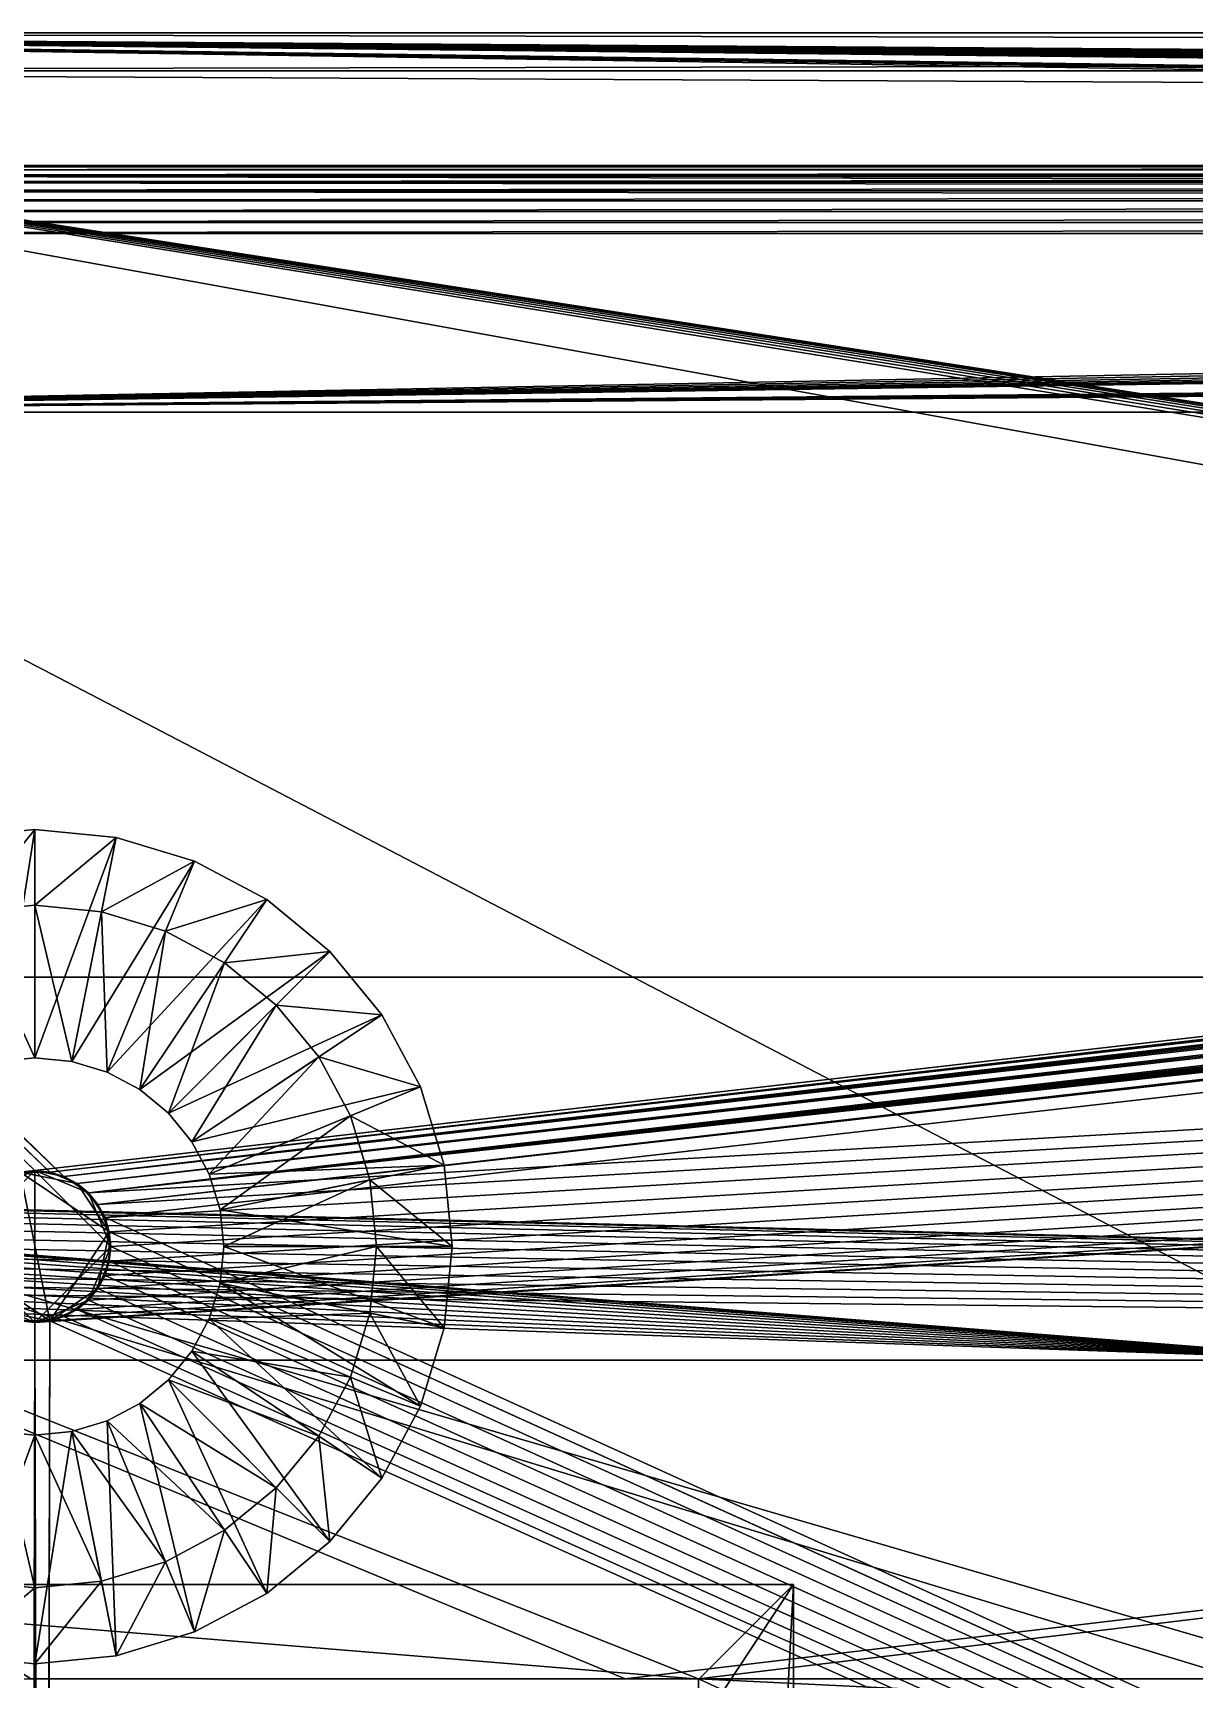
# Model space of a CAD drawing. Extents: x -25.6 to 25.6, y -12.5 to 12.5.
# Drawn here: x -22.405 to -19.345, y 8.159 to 12.5 of the extents above; entities that cross this region are included whole.
import ezdxf

# ---------------------------------------------------------------- set-up
doc = ezdxf.new("R2010")
doc.units = 0

msp = doc.modelspace()

# ---------------------------------------------------------------- linework, layer by layer
for points in [[(-25.6, 12.5, 5), (-25.6, 12.5, 5.1), (25.6, 12.5, 5.1)], [(-25.6, 12.5, 5), (25.6, 12.5, 5.1), (25.6, 12.5, 5)], [(-6.1061, 9.4061, 5), (-6.1247, 9.3833, 5), (-25.6, 12.5, 5)], [(-6.0833, 9.4247, 5), (-6.1061, 9.4061, 5), (-25.6, 12.5, 5)], [(-6.0574, 9.4386, 5), (-6.0833, 9.4247, 5), (-25.6, 12.5, 5)], [(-6.0293, 9.4471, 5), (-6.0574, 9.4386, 5), (-25.6, 12.5, 5)], [(-6, 9.45, 5), (-6.0293, 9.4471, 5), (-25.6, 12.5, 5)], [(-6, 9.45, 5), (-25.6, 12.5, 5), (25.6, 12.5, 5)], [(-25.6, 12.5, 5), (-6.1247, 9.3833, 5), (-6.1386, 9.3574, 5)], [(-25.6, 12.5, 5), (-6.1386, 9.3574, 5), (-6.3, 9, 5)], [(-24.6, 9.45, 5), (-25.6, 12.5, 5), (-6.3, 9, 5)], [(-18.8857, 9, 5.1), (-25.6, 12.5, 5.1), (-24.6, 9.45, 5.1)], [(-25.6, 12.5, 5.1), (-6.1247, 9.3833, 5.1), (-6.1061, 9.4061, 5.1)], [(-25.6, 12.5, 5.1), (-6.1061, 9.4061, 5.1), (-6.0833, 9.4247, 5.1)], [(-25.6, 12.5, 5.1), (-6.0833, 9.4247, 5.1), (-6.0574, 9.4386, 5.1)], [(-25.6, 12.5, 5.1), (-6.0574, 9.4386, 5.1), (-6.0293, 9.4471, 5.1)], [(-25.6, 12.5, 5.1), (-6.0293, 9.4471, 5.1), (-6, 9.45, 5.1)], [(25.6, 12.5, 5.1), (-25.6, 12.5, 5.1), (-6, 9.45, 5.1)], [(-6.1247, 9.3833, 5.1), (-25.6, 12.5, 5.1), (-18.8857, 9, 5.1)], [(-25.6, 12.5, 1.1), (-25.6, 12.5, 1.2), (25.6, 12.5, 1.2)], [(-25.6, 12.5, 1.1), (25.6, 12.5, 1.2), (25.6, 12.5, 1.1)], [(-25.6, 12.5, 1.1), (25.6, 12.5, 1.1), (25.1, 12.15, 1.1)], [(-25.6, 12.5, 1.1), (25.1, 12.15, 1.1), (25.0707, 12.1471, 1.1)], [(-25.6, 12.5, 1.1), (25.0707, 12.1471, 1.1), (25.0426, 12.1386, 1.1)], [(-25.6, 12.5, 1.1), (25.0426, 12.1386, 1.1), (25.0167, 12.1247, 1.1)], [(-25.6, 12.5, 1.1), (25.0167, 12.1247, 1.1), (24.9939, 12.1061, 1.1)], [(-25.6, 12.5, 1.1), (24.9939, 12.1061, 1.1), (24.9753, 12.0833, 1.1)], [(-0.1061, 12.1061, 1.1), (-25.0167, 12.1247, 1.1), (-25.6, 12.5, 1.1)], [(-0.0833, 12.1247, 1.1), (-0.1061, 12.1061, 1.1), (-25.6, 12.5, 1.1)], [(-25.6, 12.5, 1.1), (24.9753, 12.0833, 1.1), (24.9614, 12.0574, 1.1)], [(-25.6, 12.5, 1.1), (24.9614, 12.0574, 1.1), (24.9529, 12.0293, 1.1)], [(-0.0574, 12.1386, 1.1), (-0.0833, 12.1247, 1.1), (-25.6, 12.5, 1.1)], [(-0.0293, 12.1471, 1.1), (-0.0574, 12.1386, 1.1), (-25.6, 12.5, 1.1)], [(-25.6, 12.5, 1.1), (24.9529, 12.0293, 1.1), (24.95, 12, 1.1)], [(-25.6, 12.5, 1.1), (24.95, 12, 1.1), (24.9529, 11.9707, 1.1)], [(0, 12.15, 1.1), (-0.0293, 12.1471, 1.1), (-25.6, 12.5, 1.1)], [(0, 12.15, 1.1), (-25.6, 12.5, 1.1), (24.9529, 11.9707, 1.1)], [(0, 12.15, 1.2), (25.6, 12.5, 1.2), (-25.6, 12.5, 1.2)], [(-0.0293, 12.1471, 1.2), (0, 12.15, 1.2), (-25.6, 12.5, 1.2)], [(-0.0574, 12.1386, 1.2), (-0.0293, 12.1471, 1.2), (-25.6, 12.5, 1.2)], [(-0.0833, 12.1247, 1.2), (-0.0574, 12.1386, 1.2), (-25.6, 12.5, 1.2)], [(-0.0833, 12.1247, 1.2), (-25.6, 12.5, 1.2), (-25.0167, 12.1247, 1.2)], [(25.5, 12.5, 1.2), (25.5, 12.5, 5), (-25.5, 12.5, 5)], [(25.5, 12.5, 1.2), (-25.5, 12.5, 5), (-25.5, 12.5, 1.2)], [(25.5, 12.5, 1.2), (-25.5, 12.5, 1.2), (-25.5, 12.4, 1.2)], [(25.5, 12.5, 1.2), (-25.5, 12.4, 1.2), (25.5, 12.4, 1.2)], [(-25.5, 12.5, 5), (25.5, 12.5, 5), (25.5, 12.4, 5)], [(-25.5, 12.5, 5), (25.5, 12.4, 5), (-25.5, 12.4, 5)], [(-25.5, 12.4, 1.2), (-25.5, 12.4, 5), (25.5, 12.4, 5)], [(-25.5, 12.4, 1.2), (25.5, 12.4, 5), (25.5, 12.4, 1.2)], [(-25.5, 12.4, 1.2), (25.5, 12.4, 1.2), (25.5, 12.4, 1.3)], [(-25.5, 12.4, 1.2), (25.5, 12.4, 1.3), (-25.5, 12.4, 1.3)], [(25.1, 12.15, 1.3), (-25.1, 12.15, 1.3), (-25.5, 12.4, 1.3)], [(-25.5, 12.4, 1.3), (25.5, 12.4, 1.3), (25.1, 12.15, 1.3)], [(0, 12.15, 1.3), (-25.0707, 12.1471, 1.3), (-25.1, 12.15, 1.3)], [(25.1, 12.15, 1.3), (0, 12.15, 1.3), (-25.1, 12.15, 1.3)], [(0, 12.15, 1.3), (-0.0293, 12.1471, 1.3), (-25.0707, 12.1471, 1.3)], [(-0.0293, 12.1471, 1.3), (-25.0426, 12.1386, 1.3), (-25.0707, 12.1471, 1.3)], [(-0.0293, 12.1471, 1.3), (-0.0574, 12.1386, 1.3), (-25.0426, 12.1386, 1.3)], [(-0.0574, 12.1386, 1.3), (-25.0167, 12.1247, 1.3), (-25.0426, 12.1386, 1.3)], [(-0.0574, 12.1386, 1.3), (-0.0833, 12.1247, 1.3), (-25.0167, 12.1247, 1.3)], [(-0.1247, 12.0833, 1.1), (-24.9939, 12.1061, 1.1), (-25.0167, 12.1247, 1.1)], [(-0.1061, 12.1061, 1.1), (-0.1247, 12.0833, 1.1), (-25.0167, 12.1247, 1.1)], [(-0.1061, 12.1061, 1.2), (-0.0833, 12.1247, 1.2), (-25.0167, 12.1247, 1.2)], [(-25.0167, 12.1247, 1.2), (-24.9939, 12.1061, 1.2), (-0.1061, 12.1061, 1.2)], [(-0.0833, 12.1247, 1.3), (-24.9939, 12.1061, 1.3), (-25.0167, 12.1247, 1.3)], [(-0.0833, 12.1247, 1.3), (-0.1061, 12.1061, 1.3), (-24.9939, 12.1061, 1.3)], [(-22.4, 9.1, 1.2), (-22.361, -9.1038, 1.2), (25.0426, 12.1386, 1.2)], [(-22.361, 9.1038, 1.2), (-22.4, 9.1, 1.2), (25.0426, 12.1386, 1.2)], [(-22.361, 9.1038, 1.2), (25.0426, 12.1386, 1.2), (25.0707, 12.1471, 1.2)], [(-22.3235, 9.1152, 1.2), (-22.361, 9.1038, 1.2), (25.0707, 12.1471, 1.2)], [(-22.361, -9.1038, 1.2), (-22.3235, -9.1152, 1.2), (25.0426, 12.1386, 1.2)], [(-22.3235, 9.1152, 1.2), (25.0707, 12.1471, 1.2), (25.1, 12.15, 1.2)], [(-22.2889, 9.1337, 1.2), (-22.3235, 9.1152, 1.2), (25.1, 12.15, 1.2)], [(-22.3235, -9.1152, 1.2), (-22.2889, -9.1337, 1.2), (25.0426, 12.1386, 1.2)], [(-22.2586, 9.1586, 1.2), (-22.2889, 9.1337, 1.2), (25.1, 12.15, 1.2)], [(-22.2889, -9.1337, 1.2), (-22.2586, -9.1586, 1.2), (25.0426, 12.1386, 1.2)], [(-22.2337, 9.1889, 1.2), (-22.2586, 9.1586, 1.2), (25.1, 12.15, 1.2)], [(-22.2586, 9.4414, 1.2), (-22.2337, 9.4111, 1.2), (25.1, 12.15, 1.2)], [(0, 11.85, 1.2), (-22.2586, 9.4414, 1.2), (25.1, 12.15, 1.2)], [(-22.2586, -9.1586, 1.2), (-22.2337, -9.1889, 1.2), (25.0426, 12.1386, 1.2)], [(-22.2152, 9.2235, 1.2), (-22.2337, 9.1889, 1.2), (25.1, 12.15, 1.2)], [(-22.2337, 9.4111, 1.2), (-22.2152, 9.3765, 1.2), (25.1, 12.15, 1.2)], [(-22.2337, -9.1889, 1.2), (-22.2152, -9.2235, 1.2), (25.0426, 12.1386, 1.2)], [(-22.2038, 9.261, 1.2), (-22.2152, 9.2235, 1.2), (25.1, 12.15, 1.2)], [(-22.2152, 9.3765, 1.2), (-22.2038, 9.339, 1.2), (25.1, 12.15, 1.2)], [(-22.2152, -9.2235, 1.2), (-22.2038, -9.261, 1.2), (25.0426, 12.1386, 1.2)], [(-22.2, 9.3, 1.2), (-22.2038, 9.261, 1.2), (25.1, 12.15, 1.2)], [(-22.2038, 9.339, 1.2), (-22.2, 9.3, 1.2), (25.1, 12.15, 1.2)], [(-22.2038, -9.261, 1.2), (-22.2, -9.3, 1.2), (25.0426, 12.1386, 1.2)], [(-22.2038, -9.339, 1.2), (24.9939, 12.1061, 1.2), (25.0167, 12.1247, 1.2)], [(-22.2, -9.3, 1.2), (-22.2038, -9.339, 1.2), (25.0167, 12.1247, 1.2)], [(-22.2, -9.3, 1.2), (25.0167, 12.1247, 1.2), (25.0426, 12.1386, 1.2)], [(-0.1247, 12.0833, 1.1), (-24.9753, 12.0833, 1.1), (-24.9939, 12.1061, 1.1)], [(-24.9939, 12.1061, 1.2), (-24.9753, 12.0833, 1.2), (-0.1061, 12.1061, 1.2)], [(-0.1061, 12.1061, 1.3), (-24.9753, 12.0833, 1.3), (-24.9939, 12.1061, 1.3)], [(-24.9753, 12.0833, 1.2), (-0.1247, 12.0833, 1.2), (-0.1061, 12.1061, 1.2)], [(-0.1061, 12.1061, 1.3), (-0.1247, 12.0833, 1.3), (-24.9753, 12.0833, 1.3)], [(-24.9753, 12.0833, 1.1), (-0.1247, 12.0833, 1.1), (-0.1386, 12.0574, 1.1)], [(-24.9614, 12.0574, 1.1), (-24.9753, 12.0833, 1.1), (-0.1386, 12.0574, 1.1)], [(-0.1247, 12.0833, 1.2), (-24.9753, 12.0833, 1.2), (-24.9614, 12.0574, 1.2)], [(-0.1247, 12.0833, 1.3), (-24.9614, 12.0574, 1.3), (-24.9753, 12.0833, 1.3)], [(-0.1386, 12.0574, 1.2), (-0.1247, 12.0833, 1.2), (-24.9614, 12.0574, 1.2)], [(-0.1247, 12.0833, 1.3), (-0.1386, 12.0574, 1.3), (-24.9614, 12.0574, 1.3)], [(-22.2152, -9.3765, 1.2), (-0.1061, -11.8939, 1.2), (24.9939, 12.1061, 1.2)], [(-22.2038, -9.339, 1.2), (-22.2152, -9.3765, 1.2), (24.9939, 12.1061, 1.2)], [(-24.9529, 12.0293, 1.1), (-24.9614, 12.0574, 1.1), (-0.1386, 12.0574, 1.1)], [(-24.9614, 12.0574, 1.2), (-24.9529, 12.0293, 1.2), (-22.3235, 9.4848, 1.2)], [(-22.3235, 9.4848, 1.2), (-0.1386, 12.0574, 1.2), (-24.9614, 12.0574, 1.2)], [(-0.1386, 12.0574, 1.3), (-24.9529, 12.0293, 1.3), (-24.9614, 12.0574, 1.3)], [(-24.9529, 12.0293, 1.1), (-0.1386, 12.0574, 1.1), (-22.439, 9.4962, 1.1)], [(-0.1386, 12.0574, 1.3), (-0.1471, 12.0293, 1.3), (-24.9529, 12.0293, 1.3)], [(-24.9529, 12.0293, 1.2), (-24.95, 12, 1.2), (-22.3235, 9.4848, 1.2)], [(-0.1471, 12.0293, 1.3), (-24.95, 12, 1.3), (-24.9529, 12.0293, 1.3)], [(-0.1471, 12.0293, 1.3), (-0.15, 12, 1.3), (-24.95, 12, 1.3)], [(-0.1386, 12.0574, 1.1), (-22.4, 9.5, 1.1), (-22.439, 9.4962, 1.1)], [(-0.1386, 12.0574, 1.1), (-22.361, 9.4962, 1.1), (-22.4, 9.5, 1.1)], [(-0.1386, 12.0574, 1.1), (-0.1471, 12.0293, 1.1), (-22.361, 9.4962, 1.1)], [(-0.1471, 12.0293, 1.1), (-22.3235, 9.4848, 1.1), (-22.361, 9.4962, 1.1)], [(-22.3235, 9.4848, 1.2), (-0.1471, 12.0293, 1.2), (-0.1386, 12.0574, 1.2)], [(-0.1471, 12.0293, 1.1), (-0.15, 12, 1.1), (-22.3235, 9.4848, 1.1)], [(-22.3235, 9.4848, 1.2), (-0.15, 12, 1.2), (-0.1471, 12.0293, 1.2)], [(-24.95, 12, 1.2), (-24.9529, 11.9707, 1.2), (-22.361, 9.4962, 1.2)], [(-24.9529, 11.9707, 1.3), (-24.95, 12, 1.3), (-0.15, 12, 1.3)], [(-24.9529, 11.9707, 1.3), (-0.15, 12, 1.3), (-0.1471, 11.9707, 1.3)], [(-24.95, 12, 1.2), (-22.361, 9.4962, 1.2), (-22.3235, 9.4848, 1.2)], [(-0.15, 12, 1.1), (-22.2889, 9.4663, 1.1), (-22.3235, 9.4848, 1.1)], [(-22.3235, 9.4848, 1.2), (-0.1471, 11.9707, 1.2), (-0.15, 12, 1.2)], [(-0.15, 12, 1.1), (-0.1471, 11.9707, 1.1), (-22.2889, 9.4663, 1.1)], [(-24.9529, 11.9707, 1.2), (-24.9614, 11.9426, 1.2), (-22.4, 9.5, 1.2)], [(-24.9614, 11.9426, 1.2), (-22.439, 9.4962, 1.2), (-22.4, 9.5, 1.2)], [(-24.9529, 11.9707, 1.2), (-22.4, 9.5, 1.2), (-22.361, 9.4962, 1.2)], [(-24.6, 11.5, 1.3), (-24.9529, 11.9707, 1.3), (-0.1471, 11.9707, 1.3)], [(24.9529, 11.9707, 1.3), (24.9614, 11.9426, 1.3), (-24.6, 11.5, 1.3)], [(-24.6, 11.5, 1.3), (-0.1471, 11.9707, 1.3), (-0.1386, 11.9426, 1.3)], [(-24.6, 11.5, 1.3), (0, 11.85, 1.3), (24.9529, 11.9707, 1.3)], [(24.9614, 11.9426, 1.3), (24.9753, 11.9167, 1.3), (-24.6, 11.5, 1.3)], [(-24.6, 11.5, 1.3), (-0.1386, 11.9426, 1.3), (-0.1247, 11.9167, 1.3)], [(-22.3235, 9.4848, 1.2), (-22.2889, 9.4663, 1.2), (-0.1471, 11.9707, 1.2)], [(-22.2889, 9.4663, 1.1), (-0.1471, 11.9707, 1.1), (-0.1386, 11.9426, 1.1)], [(-0.1471, 11.9707, 1.2), (-22.2889, 9.4663, 1.2), (-22.2586, 9.4414, 1.2)], [(-22.2586, 9.4414, 1.1), (-22.2889, 9.4663, 1.1), (-0.1386, 11.9426, 1.1)], [(-0.1386, 11.9426, 1.2), (-0.1471, 11.9707, 1.2), (-22.2586, 9.4414, 1.2)], [(-22.2586, 9.4414, 1.1), (-0.1386, 11.9426, 1.1), (-0.1247, 11.9167, 1.1)], [(-0.1247, 11.9167, 1.2), (-0.1386, 11.9426, 1.2), (-22.2586, 9.4414, 1.2)], [(24.9753, 11.9167, 1.3), (24.9939, 11.8939, 1.3), (-24.6, 11.5, 1.3)], [(-24.6, 11.5, 1.3), (-0.1247, 11.9167, 1.3), (-0.1061, 11.8939, 1.3)], [(24.9939, 11.8939, 1.3), (24.6, 11.5, 1.3), (-24.6, 11.5, 1.3)], [(-24.6, 11.5, 1.3), (-0.1061, 11.8939, 1.3), (-0.0833, 11.8753, 1.3)], [(-22.2337, 9.4111, 1.1), (-22.2586, 9.4414, 1.1), (-0.1247, 11.9167, 1.1)], [(-0.1061, 11.8939, 1.2), (-0.1247, 11.9167, 1.2), (-22.2586, 9.4414, 1.2)], [(-0.0833, 11.8753, 1.2), (-0.1061, 11.8939, 1.2), (-22.2586, 9.4414, 1.2)], [(-22.2337, 9.4111, 1.1), (-0.1247, 11.9167, 1.1), (-0.1061, 11.8939, 1.1)], [(-22.2152, 9.3765, 1.1), (-22.2337, 9.4111, 1.1), (-0.1061, 11.8939, 1.1)], [(-22.2152, 9.3765, 1.1), (-0.1061, 11.8939, 1.1), (24.9939, -12.1061, 1.1)], [(-24.6, 11.5, 1.3), (-0.0833, 11.8753, 1.3), (-0.0574, 11.8614, 1.3)], [(-24.6, 11.5, 1.3), (-0.0574, 11.8614, 1.3), (-0.0293, 11.8529, 1.3)], [(-24.6, 11.5, 1.3), (-0.0293, 11.8529, 1.3), (0, 11.85, 1.3)], [(-0.0574, 11.8614, 1.2), (-0.0833, 11.8753, 1.2), (-22.2586, 9.4414, 1.2)], [(-0.0293, 11.8529, 1.2), (-0.0574, 11.8614, 1.2), (-22.2586, 9.4414, 1.2)], [(0, 11.85, 1.2), (-0.0293, 11.8529, 1.2), (-22.2586, 9.4414, 1.2)], [(24.6, 11.5, 1.2), (-24.6, 11.5, 1.2), (-24.6, 11.5, 1.3)], [(24.6, 11.5, 1.2), (-24.6, 11.5, 1.3), (24.6, 11.5, 1.3)], [(-22.4, 10.4, 1.1), (-22.6146, 10.3789, 1.1), (-22.5756, 10.1827, 0.1)], [(-22.4, 10.4, 1.1), (-22.4971, 9.788, 1.1), (-22.6146, 10.3789, 1.1)], [(-22.4, 10.4, 1.1), (-22.5756, 10.1827, 0.1), (-22.4, 10.2, 0.1)], [(-22.4, 10.4, 1.1), (-22.4, 9.7976, 1.1), (-22.4971, 9.788, 1.1)], [(-22.1854, 10.3789, 1.1), (-22.4, 10.4, 1.1), (-22.4, 10.2, 0.1)], [(-22.1854, 10.3789, 1.1), (-22.4, 9.7976, 1.1), (-22.4, 10.4, 1.1)], [(-22.1854, 10.3789, 1.1), (-22.4, 10.2, 0.1), (-22.2244, 10.1827, 0.1)], [(-22.1854, 10.3789, 1.1), (-22.3029, 9.788, 1.1), (-22.4, 9.7976, 1.1)], [(-21.979, 10.3163, 1.1), (-22.3029, 9.788, 1.1), (-22.1854, 10.3789, 1.1)], [(-21.979, 10.3163, 1.1), (-22.1854, 10.3789, 1.1), (-22.2244, 10.1827, 0.1)], [(-21.979, 10.3163, 1.1), (-22.2096, 9.7597, 1.1), (-22.3029, 9.788, 1.1)], [(-21.979, 10.3163, 1.1), (-22.2244, 10.1827, 0.1), (-22.0556, 10.1315, 0.1)], [(-21.7889, 10.2146, 1.1), (-22.2096, 9.7597, 1.1), (-21.979, 10.3163, 1.1)], [(-21.7889, 10.2146, 1.1), (-21.979, 10.3163, 1.1), (-22.0556, 10.1315, 0.1)], [(-21.7889, 10.2146, 1.1), (-22.1236, 9.7137, 1.1), (-22.2096, 9.7597, 1.1)], [(-21.6222, 10.0778, 1.1), (-22.1236, 9.7137, 1.1), (-21.7889, 10.2146, 1.1)], [(-21.7889, 10.2146, 1.1), (-22.0556, 10.1315, 0.1), (-21.9, 10.0483, 0.1)], [(-21.6222, 10.0778, 1.1), (-21.7889, 10.2146, 1.1), (-21.9, 10.0483, 0.1)], [(-22.4, 9.7976, 0.1), (-22.4, 10.2, 0.1), (-22.5756, 10.1827, 0.1)], [(-22.4, 9.7976, 0.1), (-22.5756, 10.1827, 0.1), (-22.4971, 9.788, 0.1)], [(-22.3029, 9.788, 0.1), (-22.2244, 10.1827, 0.1), (-22.4, 10.2, 0.1)], [(-22.3029, 9.788, 0.1), (-22.4, 10.2, 0.1), (-22.4, 9.7976, 0.1)], [(-22.2096, 9.7597, 0.1), (-22.2244, 10.1827, 0.1), (-22.3029, 9.788, 0.1)], [(-22.2096, 9.7597, 0.1), (-22.0556, 10.1315, 0.1), (-22.2244, 10.1827, 0.1)], [(-22.1236, 9.7137, 0.1), (-22.0556, 10.1315, 0.1), (-22.2096, 9.7597, 0.1)], [(-22.1236, 9.7137, 0.1), (-21.9, 10.0483, 0.1), (-22.0556, 10.1315, 0.1)], [(-21.6222, 10.0778, 1.1), (-22.0482, 9.6518, 1.1), (-22.1236, 9.7137, 1.1)], [(-21.4854, 9.9111, 1.1), (-22.0482, 9.6518, 1.1), (-21.6222, 10.0778, 1.1)], [(-21.6222, 10.0778, 1.1), (-21.9, 10.0483, 0.1), (-21.7636, 9.9364, 0.1)], [(-21.4854, 9.9111, 1.1), (-21.6222, 10.0778, 1.1), (-21.7636, 9.9364, 0.1)], [(-22.0482, 9.6518, 0.1), (-21.9, 10.0483, 0.1), (-22.1236, 9.7137, 0.1)], [(-22.0482, 9.6518, 0.1), (-21.7636, 9.9364, 0.1), (-21.9, 10.0483, 0.1)], [(-25.301, 10.0098, 5.1), (-25.301, 10.0098, 5.4), (-5.301, 10.0098, 5.4)], [(-25.301, 10.0098, 5.1), (-5.301, 10.0098, 5.4), (-5.301, 10.0098, 5.1)], [(-25.301, 10.0098, 5.4), (-22.4103, 8.1598, 5.4), (-20.8444, 8.1598, 5.4)], [(-20.651, 8.1598, 5.1), (-22.4103, 8.1598, 5.1), (-25.301, 10.0098, 5.1)], [(-18.951, 8.0772, 5.1), (-20.651, 8.1598, 5.1), (-25.301, 10.0098, 5.1)], [(-18.951, 8.1598, 5.1), (-18.951, 8.0772, 5.1), (-25.301, 10.0098, 5.1)], [(-18.951, 8.1598, 5.1), (-25.301, 10.0098, 5.1), (-5.301, 10.0098, 5.1)], [(-5.301, 10.0098, 5.4), (-25.301, 10.0098, 5.4), (-20.8444, 8.1598, 5.4)], [(-5.301, 10.0098, 5.4), (-20.8444, 8.1598, 5.4), (-20.651, 8.1598, 5.4)], [(-5.301, 10.0098, 5.4), (-20.651, 8.1598, 5.4), (-18.951, 8.1598, 5.4)], [(-21.9863, 9.5764, 0.1), (-21.7636, 9.9364, 0.1), (-22.0482, 9.6518, 0.1)], [(-21.4854, 9.9111, 1.1), (-21.9863, 9.5764, 1.1), (-22.0482, 9.6518, 1.1)], [(-21.9863, 9.5764, 0.1), (-21.6517, 9.8, 0.1), (-21.7636, 9.9364, 0.1)], [(-21.3837, 9.721, 1.1), (-21.9863, 9.5764, 1.1), (-21.4854, 9.9111, 1.1)], [(-21.4854, 9.9111, 1.1), (-21.7636, 9.9364, 0.1), (-21.6517, 9.8, 0.1)], [(-21.3837, 9.721, 1.1), (-21.4854, 9.9111, 1.1), (-21.6517, 9.8, 0.1)], [(-22.4971, 9.788, 0.1), (-22.4971, 9.788, 1.1), (-22.4, 9.7976, 1.1)], [(-22.4971, 9.788, 0.1), (-22.4, 9.7976, 1.1), (-22.4, 9.7976, 0.1)], [(-22.4, 9.7976, 0.1), (-22.4, 9.7976, 1.1), (-22.3029, 9.788, 1.1)], [(-22.4, 9.7976, 0.1), (-22.3029, 9.788, 1.1), (-22.3029, 9.788, 0.1)], [(-22.3029, 9.788, 0.1), (-22.3029, 9.788, 1.1), (-22.2096, 9.7597, 1.1)], [(-22.3029, 9.788, 0.1), (-22.2096, 9.7597, 1.1), (-22.2096, 9.7597, 0.1)], [(-21.9403, 9.4904, 0.1), (-21.6517, 9.8, 0.1), (-21.9863, 9.5764, 0.1)], [(-21.9403, 9.4904, 0.1), (-21.5685, 9.6444, 0.1), (-21.6517, 9.8, 0.1)], [(-21.3837, 9.721, 1.1), (-21.6517, 9.8, 0.1), (-21.5685, 9.6444, 0.1)], [(-22.2096, 9.7597, 0.1), (-22.2096, 9.7597, 1.1), (-22.1236, 9.7137, 1.1)], [(-22.2096, 9.7597, 0.1), (-22.1236, 9.7137, 1.1), (-22.1236, 9.7137, 0.1)], [(-22.1236, 9.7137, 0.1), (-22.1236, 9.7137, 1.1), (-22.0482, 9.6518, 1.1)], [(-22.1236, 9.7137, 0.1), (-22.0482, 9.6518, 1.1), (-22.0482, 9.6518, 0.1)], [(-21.3837, 9.721, 1.1), (-21.9403, 9.4904, 1.1), (-21.9863, 9.5764, 1.1)], [(-21.3211, 9.5146, 1.1), (-21.9403, 9.4904, 1.1), (-21.3837, 9.721, 1.1)], [(-21.3211, 9.5146, 1.1), (-21.3837, 9.721, 1.1), (-21.5685, 9.6444, 0.1)], [(-22.0482, 9.6518, 0.1), (-22.0482, 9.6518, 1.1), (-21.9863, 9.5764, 1.1)], [(-22.0482, 9.6518, 0.1), (-21.9863, 9.5764, 1.1), (-21.9863, 9.5764, 0.1)], [(-21.912, 9.3971, 0.1), (-21.5685, 9.6444, 0.1), (-21.9403, 9.4904, 0.1)], [(-21.912, 9.3971, 0.1), (-21.5173, 9.4756, 0.1), (-21.5685, 9.6444, 0.1)], [(-21.3211, 9.5146, 1.1), (-21.5685, 9.6444, 0.1), (-21.5173, 9.4756, 0.1)], [(-21.9863, 9.5764, 0.1), (-21.9863, 9.5764, 1.1), (-21.9403, 9.4904, 1.1)], [(-21.9863, 9.5764, 0.1), (-21.9403, 9.4904, 1.1), (-21.9403, 9.4904, 0.1)], [(-21.3211, 9.5146, 1.1), (-21.912, 9.3971, 1.1), (-21.9403, 9.4904, 1.1)], [(-21.3, 9.3, 1.1), (-21.912, 9.3971, 1.1), (-21.3211, 9.5146, 1.1)], [(-21.3, 9.3, 1.1), (-21.3211, 9.5146, 1.1), (-21.5173, 9.4756, 0.1)], [(-22.4, 9.5, 1.3), (-22.5414, 9.4414, 1.3), (-22.6, 9.3, 1.3)], [(-22.4, 9.5, 1.3), (-22.6, 9.3, 1.3), (-22.4, 9.1, 1.3)], [(-22.361, 9.1038, 0.9), (-22.5962, 9.261, 0.9), (-22.439, 9.4962, 0.9)], [(-22.4, 9.5, 1.3), (-22.4765, 9.4848, 1.3), (-22.5414, 9.4414, 1.3)], [(-22.4, 9.5, 1.3), (-22.439, 9.4962, 1.3), (-22.4765, 9.4848, 1.3)], [(-22.4, 9.5, 1.1), (-22.4, 9.5, 1.2), (-22.439, 9.4962, 1.2)], [(-22.4, 9.5, 1.1), (-22.439, 9.4962, 1.2), (-22.439, 9.4962, 1.1)], [(-22.4, 9.5, 0.9), (-22.439, 9.4962, 0.9), (-22.439, 9.4962, 1.3)], [(-22.4, 9.5, 0.9), (-22.439, 9.4962, 1.3), (-22.4, 9.5, 1.3)], [(-22.439, 9.4962, 0.9), (-22.4, 9.5, 0.9), (-22.361, 9.4962, 0.9)], [(-22.439, 9.4962, 0.9), (-22.361, 9.4962, 0.9), (-22.2889, 9.4663, 0.9)], [(-22.439, 9.4962, 0.9), (-22.2889, 9.4663, 0.9), (-22.2038, 9.339, 0.9)], [(-22.439, 9.4962, 0.9), (-22.2038, 9.339, 0.9), (-22.361, 9.1038, 0.9)], [(-22.361, 9.4962, 1.1), (-22.361, 9.4962, 1.2), (-22.4, 9.5, 1.2)], [(-22.361, 9.4962, 1.1), (-22.4, 9.5, 1.2), (-22.4, 9.5, 1.1)], [(-22.3235, 9.4848, 1.3), (-22.361, 9.4962, 1.3), (-22.4, 9.5, 1.3)], [(-22.2586, 9.4414, 1.3), (-22.3235, 9.4848, 1.3), (-22.4, 9.5, 1.3)], [(-22.2, 9.3, 1.3), (-22.2586, 9.4414, 1.3), (-22.4, 9.5, 1.3)], [(-22.4, 9.1, 1.3), (-22.2, 9.3, 1.3), (-22.4, 9.5, 1.3)], [(-22.361, 9.4962, 0.9), (-22.4, 9.5, 0.9), (-22.4, 9.5, 1.3)], [(-22.361, 9.4962, 0.9), (-22.4, 9.5, 1.3), (-22.361, 9.4962, 1.3)], [(-22.3235, 9.4848, 1.1), (-22.3235, 9.4848, 1.2), (-22.361, 9.4962, 1.2)], [(-22.3235, 9.4848, 1.1), (-22.361, 9.4962, 1.2), (-22.361, 9.4962, 1.1)], [(-22.3235, 9.4848, 0.9), (-22.361, 9.4962, 0.9), (-22.361, 9.4962, 1.3)], [(-22.3235, 9.4848, 0.9), (-22.361, 9.4962, 1.3), (-22.3235, 9.4848, 1.3)], [(-22.361, 9.4962, 0.9), (-22.3235, 9.4848, 0.9), (-22.2889, 9.4663, 0.9)], [(-22.2889, 9.4663, 1.1), (-22.2889, 9.4663, 1.2), (-22.3235, 9.4848, 1.2)], [(-22.2889, 9.4663, 1.1), (-22.3235, 9.4848, 1.2), (-22.3235, 9.4848, 1.1)], [(-22.2889, 9.4663, 0.9), (-22.3235, 9.4848, 0.9), (-22.3235, 9.4848, 1.3)], [(-22.2889, 9.4663, 0.9), (-22.3235, 9.4848, 1.3), (-22.2889, 9.4663, 1.3)], [(-22.2586, 9.4414, 1.3), (-22.2889, 9.4663, 1.3), (-22.3235, 9.4848, 1.3)], [(-22.2586, 9.4414, 1.1), (-22.2586, 9.4414, 1.2), (-22.2889, 9.4663, 1.2)], [(-22.2586, 9.4414, 1.1), (-22.2889, 9.4663, 1.2), (-22.2889, 9.4663, 1.1)], [(-22.2586, 9.4414, 0.9), (-22.2889, 9.4663, 0.9), (-22.2889, 9.4663, 1.3)], [(-22.2586, 9.4414, 0.9), (-22.2889, 9.4663, 1.3), (-22.2586, 9.4414, 1.3)], [(-22.2889, 9.4663, 0.9), (-22.2586, 9.4414, 0.9), (-22.2337, 9.4111, 0.9)], [(-22.2889, 9.4663, 0.9), (-22.2337, 9.4111, 0.9), (-22.2038, 9.339, 0.9)], [(-21.9403, 9.4904, 0.1), (-21.9403, 9.4904, 1.1), (-21.912, 9.3971, 1.1)], [(-21.9403, 9.4904, 0.1), (-21.912, 9.3971, 1.1), (-21.912, 9.3971, 0.1)], [(-21.9024, 9.3, 0.1), (-21.5173, 9.4756, 0.1), (-21.912, 9.3971, 0.1)], [(-21.9024, 9.3, 0.1), (-21.5, 9.3, 0.1), (-21.5173, 9.4756, 0.1)], [(-21.3, 9.3, 1.1), (-21.5173, 9.4756, 0.1), (-21.5, 9.3, 0.1)], [(-24.5707, 9.4471, 5), (-24.6, 9.45, 5), (-6.3, 9, 5)], [(-18.8857, 9, 5.1), (-24.6, 9.45, 5.1), (-24.5707, 9.4471, 5.1)], [(-24.5426, 9.4386, 5), (-24.5707, 9.4471, 5), (-6.3, 9, 5)], [(-18.8857, 9, 5.1), (-24.5707, 9.4471, 5.1), (-24.5426, 9.4386, 5.1)], [(-6.3, 9, 5), (-24.5167, 9.4247, 5), (-24.5426, 9.4386, 5)], [(-18.8857, 9, 5.1), (-24.5426, 9.4386, 5.1), (-24.5167, 9.4247, 5.1)], [(-6.3, 9, 5), (-24.4939, 9.4061, 5), (-24.5167, 9.4247, 5)], [(-18.8857, 9, 5.1), (-24.5167, 9.4247, 5.1), (-24.4939, 9.4061, 5.1)], [(-22.2337, 9.4111, 1.1), (-22.2337, 9.4111, 1.2), (-22.2586, 9.4414, 1.2)], [(-22.2337, 9.4111, 1.1), (-22.2586, 9.4414, 1.2), (-22.2586, 9.4414, 1.1)], [(-22.2337, 9.4111, 0.9), (-22.2586, 9.4414, 0.9), (-22.2586, 9.4414, 1.3)], [(-22.2337, 9.4111, 0.9), (-22.2586, 9.4414, 1.3), (-22.2337, 9.4111, 1.3)], [(-22.2152, 9.3765, 1.3), (-22.2337, 9.4111, 1.3), (-22.2586, 9.4414, 1.3)], [(-22.2, 9.3, 1.3), (-22.2152, 9.3765, 1.3), (-22.2586, 9.4414, 1.3)], [(-6.3, 9, 5), (-24.4753, 9.3833, 5), (-24.4939, 9.4061, 5)], [(-18.8857, 9, 5.1), (-24.4939, 9.4061, 5.1), (-24.4753, 9.3833, 5.1)], [(-6.3, 9, 5), (-24.4614, 9.3574, 5), (-24.4753, 9.3833, 5)], [(-24.4753, 9.3833, 5.1), (-24.4614, 9.3574, 5.1), (-18.8857, 9, 5.1)], [(-22.2152, 9.3765, 1.1), (-22.2152, 9.3765, 1.2), (-22.2337, 9.4111, 1.2)], [(-22.2152, 9.3765, 1.1), (-22.2337, 9.4111, 1.2), (-22.2337, 9.4111, 1.1)], [(-22.2152, 9.3765, 0.9), (-22.2337, 9.4111, 0.9), (-22.2337, 9.4111, 1.3)], [(-22.2152, 9.3765, 0.9), (-22.2337, 9.4111, 1.3), (-22.2152, 9.3765, 1.3)], [(-22.2337, 9.4111, 0.9), (-22.2152, 9.3765, 0.9), (-22.2038, 9.339, 0.9)], [(-22.2038, 9.339, 1.1), (-22.2038, 9.339, 1.2), (-22.2152, 9.3765, 1.2)], [(-22.2038, 9.339, 1.1), (-22.2152, 9.3765, 1.2), (-22.2152, 9.3765, 1.1)], [(-22.2038, 9.339, 1.1), (-22.2152, 9.3765, 1.1), (24.9939, -12.1061, 1.1)], [(-22.2038, 9.339, 0.9), (-22.2152, 9.3765, 0.9), (-22.2152, 9.3765, 1.3)], [(-22.2038, 9.339, 0.9), (-22.2152, 9.3765, 1.3), (-22.2038, 9.339, 1.3)], [(-22.2, 9.3, 1.3), (-22.2038, 9.339, 1.3), (-22.2152, 9.3765, 1.3)], [(-21.912, 9.3971, 0.1), (-21.912, 9.3971, 1.1), (-21.9024, 9.3, 1.1)], [(-21.912, 9.3971, 0.1), (-21.9024, 9.3, 1.1), (-21.9024, 9.3, 0.1)], [(-21.3, 9.3, 1.1), (-21.9024, 9.3, 1.1), (-21.912, 9.3971, 1.1)], [(-6.3, 9, 5), (-24.4529, 9.3293, 5), (-24.4614, 9.3574, 5)], [(-24.4614, 9.3574, 5.1), (-24.4529, 9.3293, 5.1), (-18.8857, 9, 5.1)], [(-22.2038, 9.339, 0.9), (-22.2337, 9.1889, 0.9), (-22.361, 9.1038, 0.9)], [(-22.2038, 9.339, 0.9), (-22.2038, 9.261, 0.9), (-22.2337, 9.1889, 0.9)], [(-22.2, 9.3, 1.1), (-22.2, 9.3, 1.2), (-22.2038, 9.339, 1.2)], [(-22.2, 9.3, 1.1), (-22.2038, 9.339, 1.2), (-22.2038, 9.339, 1.1)], [(-22.2038, 9.339, 1.1), (24.9939, -12.1061, 1.1), (25.0167, -12.1247, 1.1)], [(-22.2, 9.3, 1.1), (-22.2038, 9.339, 1.1), (25.0167, -12.1247, 1.1)], [(-22.2, 9.3, 0.9), (-22.2038, 9.339, 0.9), (-22.2038, 9.339, 1.3)], [(-22.2, 9.3, 0.9), (-22.2038, 9.339, 1.3), (-22.2, 9.3, 1.3)], [(-22.2038, 9.339, 0.9), (-22.2, 9.3, 0.9), (-22.2038, 9.261, 0.9)], [(-6.3, 9, 5), (-24.45, 9.3, 5), (-24.4529, 9.3293, 5)], [(-24.4529, 9.3293, 5.1), (-24.45, 9.3, 5.1), (-18.8857, 9, 5.1)], [(-6.3, 9, 5), (-24.4529, 9.2707, 5), (-24.45, 9.3, 5)], [(-24.45, 9.3, 5.1), (-24.4529, 9.2707, 5.1), (-18.8857, 9, 5.1)], [(-22.6, 9.3, 1.3), (-22.5414, 9.1586, 1.3), (-22.4, 9.1, 1.3)], [(-22.4, 9.1, 1.3), (-22.2586, 9.1586, 1.3), (-22.2, 9.3, 1.3)], [(-22.2586, 9.1586, 1.3), (-22.2152, 9.2235, 1.3), (-22.2, 9.3, 1.3)], [(-22.2152, 9.2235, 1.3), (-22.2038, 9.261, 1.3), (-22.2, 9.3, 1.3)], [(-22.2038, 9.261, 1.1), (-22.2038, 9.261, 1.2), (-22.2, 9.3, 1.2)], [(-22.2038, 9.261, 1.1), (-22.2, 9.3, 1.2), (-22.2, 9.3, 1.1)], [(-22.2038, 9.261, 1.1), (-22.2, 9.3, 1.1), (25.0426, -12.1386, 1.1)], [(-22.2038, 9.261, 0.9), (-22.2, 9.3, 0.9), (-22.2, 9.3, 1.3)], [(-22.2038, 9.261, 0.9), (-22.2, 9.3, 1.3), (-22.2038, 9.261, 1.3)], [(-22.2, 9.3, 1.1), (25.0167, -12.1247, 1.1), (25.0426, -12.1386, 1.1)], [(-21.912, 9.2029, 0.1), (-21.5173, 9.1244, 0.1), (-21.5, 9.3, 0.1)], [(-21.912, 9.2029, 0.1), (-21.5, 9.3, 0.1), (-21.9024, 9.3, 0.1)], [(-21.9024, 9.3, 0.1), (-21.9024, 9.3, 1.1), (-21.912, 9.2029, 1.1)], [(-21.9024, 9.3, 0.1), (-21.912, 9.2029, 1.1), (-21.912, 9.2029, 0.1)], [(-21.3211, 9.0854, 1.1), (-21.912, 9.2029, 1.1), (-21.9024, 9.3, 1.1)], [(-21.3211, 9.0854, 1.1), (-21.9024, 9.3, 1.1), (-21.3, 9.3, 1.1)], [(-21.3211, 9.0854, 1.1), (-21.5, 9.3, 0.1), (-21.5173, 9.1244, 0.1)], [(-21.3211, 9.0854, 1.1), (-21.3, 9.3, 1.1), (-21.5, 9.3, 0.1)], [(-6.3, 9, 5), (-24.4614, 9.2426, 5), (-24.4529, 9.2707, 5)], [(-24.4529, 9.2707, 5.1), (-24.4614, 9.2426, 5.1), (-18.8857, 9, 5.1)], [(-22.361, 9.1038, 0.9), (-22.5111, 9.1337, 0.9), (-22.5962, 9.261, 0.9)], [(-22.2038, 9.261, 0.9), (-22.2152, 9.2235, 0.9), (-22.2337, 9.1889, 0.9)], [(-22.2152, 9.2235, 1.1), (-22.2152, 9.2235, 1.2), (-22.2038, 9.261, 1.2)], [(-22.2152, 9.2235, 1.1), (-22.2038, 9.261, 1.2), (-22.2038, 9.261, 1.1)], [(-22.2152, 9.2235, 1.1), (-22.2038, 9.261, 1.1), (25.0426, -12.1386, 1.1)], [(-22.2152, 9.2235, 0.9), (-22.2038, 9.261, 0.9), (-22.2038, 9.261, 1.3)], [(-22.2152, 9.2235, 0.9), (-22.2038, 9.261, 1.3), (-22.2152, 9.2235, 1.3)], [(-6.3, 9, 5), (-24.4939, 9.1939, 5), (-24.4753, 9.2167, 5)], [(-24.4753, 9.2167, 5.1), (-24.4939, 9.1939, 5.1), (-18.8857, 9, 5.1)], [(-6.3, 9, 5), (-24.4753, 9.2167, 5), (-24.4614, 9.2426, 5)], [(-24.4614, 9.2426, 5.1), (-24.4753, 9.2167, 5.1), (-18.8857, 9, 5.1)], [(-22.2586, 9.1586, 1.3), (-22.2337, 9.1889, 1.3), (-22.2152, 9.2235, 1.3)], [(-22.2337, 9.1889, 1.1), (-22.2337, 9.1889, 1.2), (-22.2152, 9.2235, 1.2)], [(-22.2337, 9.1889, 1.1), (-22.2152, 9.2235, 1.2), (-22.2152, 9.2235, 1.1)], [(-22.2337, 9.1889, 1.1), (-22.2152, 9.2235, 1.1), (25.0426, -12.1386, 1.1)], [(-22.2337, 9.1889, 0.9), (-22.2152, 9.2235, 0.9), (-22.2152, 9.2235, 1.3)], [(-22.2337, 9.1889, 0.9), (-22.2152, 9.2235, 1.3), (-22.2337, 9.1889, 1.3)], [(-21.9403, 9.1096, 0.1), (-21.5173, 9.1244, 0.1), (-21.912, 9.2029, 0.1)], [(-21.912, 9.2029, 0.1), (-21.912, 9.2029, 1.1), (-21.9403, 9.1096, 1.1)], [(-21.912, 9.2029, 0.1), (-21.9403, 9.1096, 1.1), (-21.9403, 9.1096, 0.1)], [(-21.3837, 8.879, 1.1), (-21.9403, 9.1096, 1.1), (-21.912, 9.2029, 1.1)], [(-21.3837, 8.879, 1.1), (-21.912, 9.2029, 1.1), (-21.3211, 9.0854, 1.1)], [(-6.3, 9, 5), (-24.3, 9, 5), (-24.4939, 9.1939, 5)], [(-24.4939, 9.1939, 5.1), (-24.3, 9, 5.1), (-18.8857, 9, 5.1)], [(-22.2337, 9.1889, 0.9), (-22.2889, 9.1337, 0.9), (-22.361, 9.1038, 0.9)], [(-22.2337, 9.1889, 0.9), (-22.2586, 9.1586, 0.9), (-22.2889, 9.1337, 0.9)], [(-22.2586, 9.1586, 1.1), (-22.2586, 9.1586, 1.2), (-22.2337, 9.1889, 1.2)], [(-22.2586, 9.1586, 1.1), (-22.2337, 9.1889, 1.2), (-22.2337, 9.1889, 1.1)], [(-22.2586, 9.1586, 1.1), (-22.2337, 9.1889, 1.1), (25.0426, -12.1386, 1.1)], [(-22.2586, 9.1586, 0.9), (-22.2337, 9.1889, 0.9), (-22.2337, 9.1889, 1.3)], [(-22.2586, 9.1586, 0.9), (-22.2337, 9.1889, 1.3), (-22.2586, 9.1586, 1.3)], [(-22.5414, 9.1586, 1.3), (-22.4765, 9.1152, 1.3), (-22.4, 9.1, 1.3)], [(-22.361, 9.1038, 0.9), (-22.439, 9.1038, 0.9), (-22.5111, 9.1337, 0.9)], [(-22.4, 9.1, 1.3), (-22.3235, 9.1152, 1.3), (-22.2586, 9.1586, 1.3)], [(-22.2889, 9.1337, 0.9), (-22.3235, 9.1152, 0.9), (-22.361, 9.1038, 0.9)], [(-22.3235, 9.1152, 1.3), (-22.2889, 9.1337, 1.3), (-22.2586, 9.1586, 1.3)], [(-22.3235, 9.1152, 1.1), (-22.3235, 9.1152, 1.2), (-22.2889, 9.1337, 1.2)], [(-22.3235, 9.1152, 1.1), (-22.2889, 9.1337, 1.2), (-22.2889, 9.1337, 1.1)], [(-22.3235, 9.1152, 1.1), (-22.2889, 9.1337, 1.1), (25.0426, -12.1386, 1.1)], [(-22.3235, 9.1152, 0.9), (-22.2889, 9.1337, 0.9), (-22.2889, 9.1337, 1.3)], [(-22.3235, 9.1152, 0.9), (-22.2889, 9.1337, 1.3), (-22.3235, 9.1152, 1.3)], [(-22.2889, 9.1337, 1.1), (-22.2889, 9.1337, 1.2), (-22.2586, 9.1586, 1.2)], [(-22.2889, 9.1337, 1.1), (-22.2586, 9.1586, 1.2), (-22.2586, 9.1586, 1.1)], [(-22.2889, 9.1337, 1.1), (-22.2586, 9.1586, 1.1), (25.0426, -12.1386, 1.1)], [(-22.2889, 9.1337, 0.9), (-22.2586, 9.1586, 0.9), (-22.2586, 9.1586, 1.3)], [(-22.2889, 9.1337, 0.9), (-22.2586, 9.1586, 1.3), (-22.2889, 9.1337, 1.3)], [(-21.9403, 9.1096, 0.1), (-21.5685, 8.9556, 0.1), (-21.5173, 9.1244, 0.1)], [(-21.3837, 8.879, 1.1), (-21.5173, 9.1244, 0.1), (-21.5685, 8.9556, 0.1)], [(-21.3837, 8.879, 1.1), (-21.3211, 9.0854, 1.1), (-21.5173, 9.1244, 0.1)], [(-22.4765, 9.1152, 1.3), (-22.439, 9.1038, 1.3), (-22.4, 9.1, 1.3)], [(-22.439, 9.1038, 1.1), (-22.439, 9.1038, 1.2), (-22.4, 9.1, 1.2)], [(-22.439, 9.1038, 1.1), (-22.4, 9.1, 1.2), (-22.4, 9.1, 1.1)], [(-22.439, 9.1038, 1.1), (-22.4, 9.1, 1.1), (-22.4, -9.1, 1.1)], [(-22.439, 9.1038, 1.1), (-22.4, -9.1, 1.1), (-22.439, -9.1038, 1.1)], [(-22.439, -9.1038, 1.2), (-22.4, 9.1, 1.2), (-22.439, 9.1038, 1.2)], [(-22.439, 9.1038, 0.9), (-22.4, 9.1, 0.9), (-22.4, 9.1, 1.3)], [(-22.439, 9.1038, 0.9), (-22.4, 9.1, 1.3), (-22.439, 9.1038, 1.3)], [(-22.361, 9.1038, 0.9), (-22.4, 9.1, 0.9), (-22.439, 9.1038, 0.9)], [(-22.439, -9.1038, 1.2), (-22.4, -9.1, 1.2), (-22.4, 9.1, 1.2)], [(-22.4, 9.1, 1.3), (-22.361, 9.1038, 1.3), (-22.3235, 9.1152, 1.3)], [(-22.4, 9.1, 1.1), (-22.4, 9.1, 1.2), (-22.361, 9.1038, 1.2)], [(-22.4, 9.1, 1.1), (-22.361, 9.1038, 1.2), (-22.361, 9.1038, 1.1)], [(-22.4, -9.1, 1.1), (-22.4, 9.1, 1.1), (-22.361, 9.1038, 1.1)], [(-22.4, -9.1, 1.1), (-22.361, 9.1038, 1.1), (25.0426, -12.1386, 1.1)], [(-22.4, 9.1, 0.9), (-22.361, 9.1038, 0.9), (-22.361, 9.1038, 1.3)], [(-22.4, 9.1, 0.9), (-22.361, 9.1038, 1.3), (-22.4, 9.1, 1.3)], [(-22.4, 9.1, 1.2), (-22.4, -9.1, 1.2), (-22.361, -9.1038, 1.2)], [(-22.361, 9.1038, 1.1), (-22.361, 9.1038, 1.2), (-22.3235, 9.1152, 1.2)], [(-22.361, 9.1038, 1.1), (-22.3235, 9.1152, 1.2), (-22.3235, 9.1152, 1.1)], [(-22.361, 9.1038, 1.1), (-22.3235, 9.1152, 1.1), (25.0426, -12.1386, 1.1)], [(-22.361, 9.1038, 0.9), (-22.3235, 9.1152, 0.9), (-22.3235, 9.1152, 1.3)], [(-22.361, 9.1038, 0.9), (-22.3235, 9.1152, 1.3), (-22.361, 9.1038, 1.3)], [(-21.9863, 9.0236, 0.1), (-21.5685, 8.9556, 0.1), (-21.9403, 9.1096, 0.1)], [(-21.9403, 9.1096, 0.1), (-21.9403, 9.1096, 1.1), (-21.9863, 9.0236, 1.1)], [(-21.9403, 9.1096, 0.1), (-21.9863, 9.0236, 1.1), (-21.9863, 9.0236, 0.1)], [(-21.4854, 8.6889, 1.1), (-21.9863, 9.0236, 1.1), (-21.9403, 9.1096, 1.1)], [(-21.4854, 8.6889, 1.1), (-21.9403, 9.1096, 1.1), (-21.3837, 8.879, 1.1)], [(-6.3, 9, 5), (-24.3, 9, 5), (-24.3, 9, 5.1)], [(-24.3, 9, 5.1), (-18.8857, 9, 5.1), (-6.3, 9, 5.1)], [(-24.3, 9, 5.1), (-6.3, 9, 5.1), (-6.3, 9, 5)], [(-22.0482, 8.9482, 0.1), (-21.6517, 8.8, 0.1), (-21.9863, 9.0236, 0.1)], [(-21.9863, 9.0236, 0.1), (-21.9863, 9.0236, 1.1), (-22.0482, 8.9482, 1.1)], [(-21.9863, 9.0236, 0.1), (-22.0482, 8.9482, 1.1), (-22.0482, 8.9482, 0.1)], [(-21.6222, 8.5222, 1.1), (-22.0482, 8.9482, 1.1), (-21.9863, 9.0236, 1.1)], [(-21.9863, 9.0236, 0.1), (-21.6517, 8.8, 0.1), (-21.5685, 8.9556, 0.1)], [(-21.6222, 8.5222, 1.1), (-21.9863, 9.0236, 1.1), (-21.4854, 8.6889, 1.1)], [(-22.0482, 8.9482, 0.1), (-22.0482, 8.9482, 1.1), (-22.1236, 8.8863, 1.1)], [(-22.0482, 8.9482, 0.1), (-22.1236, 8.8863, 1.1), (-22.1236, 8.8863, 0.1)], [(-22.1236, 8.8863, 0.1), (-21.7636, 8.6636, 0.1), (-22.0482, 8.9482, 0.1)], [(-21.7889, 8.3854, 1.1), (-22.1236, 8.8863, 1.1), (-22.0482, 8.9482, 1.1)], [(-22.0482, 8.9482, 0.1), (-21.7636, 8.6636, 0.1), (-21.6517, 8.8, 0.1)], [(-21.7889, 8.3854, 1.1), (-22.0482, 8.9482, 1.1), (-21.6222, 8.5222, 1.1)], [(-21.4854, 8.6889, 1.1), (-21.5685, 8.9556, 0.1), (-21.6517, 8.8, 0.1)], [(-21.4854, 8.6889, 1.1), (-21.3837, 8.879, 1.1), (-21.5685, 8.9556, 0.1)], [(-22.2096, 8.8403, 0.1), (-21.9, 8.5517, 0.1), (-22.1236, 8.8863, 0.1)], [(-22.1236, 8.8863, 0.1), (-22.1236, 8.8863, 1.1), (-22.2096, 8.8403, 1.1)], [(-22.1236, 8.8863, 0.1), (-22.2096, 8.8403, 1.1), (-22.2096, 8.8403, 0.1)], [(-21.979, 8.2837, 1.1), (-22.2096, 8.8403, 1.1), (-22.1236, 8.8863, 1.1)], [(-22.1236, 8.8863, 0.1), (-21.9, 8.5517, 0.1), (-21.7636, 8.6636, 0.1)], [(-21.979, 8.2837, 1.1), (-22.1236, 8.8863, 1.1), (-21.7889, 8.3854, 1.1)], [(-22.6146, 8.2211, 1.1), (-22.4971, 8.812, 1.1), (-22.4, 8.8024, 1.1)], [(-22.4971, 8.812, 0.1), (-22.5756, 8.4173, 0.1), (-22.4, 8.4, 0.1)], [(-22.4971, 8.812, 0.1), (-22.4, 8.4, 0.1), (-22.4, 8.8024, 0.1)], [(-22.4, 8.8024, 0.1), (-22.4, 8.8024, 1.1), (-22.4971, 8.812, 1.1)], [(-22.4, 8.8024, 0.1), (-22.4971, 8.812, 1.1), (-22.4971, 8.812, 0.1)], [(-22.4, 8.8024, 0.1), (-22.2244, 8.4173, 0.1), (-22.3029, 8.812, 0.1)], [(-22.3029, 8.812, 0.1), (-22.3029, 8.812, 1.1), (-22.4, 8.8024, 1.1)], [(-22.3029, 8.812, 0.1), (-22.4, 8.8024, 1.1), (-22.4, 8.8024, 0.1)], [(-22.4, 8.2, 1.1), (-22.4, 8.8024, 1.1), (-22.3029, 8.812, 1.1)], [(-22.4, 8.2, 1.1), (-22.3029, 8.812, 1.1), (-22.1854, 8.2211, 1.1)], [(-22.3029, 8.812, 0.1), (-22.0556, 8.4685, 0.1), (-22.2096, 8.8403, 0.1)], [(-22.2096, 8.8403, 0.1), (-22.2096, 8.8403, 1.1), (-22.3029, 8.812, 1.1)], [(-22.2096, 8.8403, 0.1), (-22.3029, 8.812, 1.1), (-22.3029, 8.812, 0.1)], [(-22.1854, 8.2211, 1.1), (-22.3029, 8.812, 1.1), (-22.2096, 8.8403, 1.1)], [(-22.3029, 8.812, 0.1), (-22.2244, 8.4173, 0.1), (-22.0556, 8.4685, 0.1)], [(-22.2096, 8.8403, 0.1), (-22.0556, 8.4685, 0.1), (-21.9, 8.5517, 0.1)], [(-22.1854, 8.2211, 1.1), (-22.2096, 8.8403, 1.1), (-21.979, 8.2837, 1.1)], [(-22.6146, 8.2211, 1.1), (-22.4, 8.8024, 1.1), (-22.4, 8.2, 1.1)], [(-22.4, 8.8024, 0.1), (-22.4, 8.4, 0.1), (-22.2244, 8.4173, 0.1)], [(-21.6222, 8.5222, 1.1), (-21.6517, 8.8, 0.1), (-21.7636, 8.6636, 0.1)], [(-21.6222, 8.5222, 1.1), (-21.4854, 8.6889, 1.1), (-21.6517, 8.8, 0.1)], [(-21.7889, 8.3854, 1.1), (-21.7636, 8.6636, 0.1), (-21.9, 8.5517, 0.1)], [(-21.7889, 8.3854, 1.1), (-21.6222, 8.5222, 1.1), (-21.7636, 8.6636, 0.1)], [(-21.979, 8.2837, 1.1), (-21.9, 8.5517, 0.1), (-22.0556, 8.4685, 0.1)], [(-21.979, 8.2837, 1.1), (-21.7889, 8.3854, 1.1), (-21.9, 8.5517, 0.1)], [(-22.1854, 8.2211, 1.1), (-22.0556, 8.4685, 0.1), (-22.2244, 8.4173, 0.1)], [(-22.1854, 8.2211, 1.1), (-21.979, 8.2837, 1.1), (-22.0556, 8.4685, 0.1)], [(-20.4, 8.409, 4.9), (-20.4, 8.409, 5.6), (-23.7, 8.409, 5.6)], [(-20.4, 8.409, 4.9), (-23.7, 8.409, 5.6), (-23.7, 8.409, 4.9)], [(-23.7, 3.409, 4.9), (-20.4, 3.409, 4.9), (-20.4, 8.409, 4.9)], [(-23.7, 3.409, 4.9), (-20.4, 8.409, 4.9), (-23.7, 8.409, 4.9)], [(-20.65, 8.159, 5.6), (-23.45, 8.159, 5.6), (-23.7, 8.409, 5.6)], [(-20.65, 8.159, 5.6), (-23.7, 8.409, 5.6), (-20.4, 8.409, 5.6)], [(-22.6146, 8.2211, 1.1), (-22.4, 8.4, 0.1), (-22.5756, 8.4173, 0.1)], [(-22.6146, 8.2211, 1.1), (-22.4, 8.2, 1.1), (-22.4, 8.4, 0.1)], [(-22.4, 8.2, 1.1), (-22.1854, 8.2211, 1.1), (-22.2244, 8.4173, 0.1)], [(-22.4, 8.2, 1.1), (-22.2244, 8.4173, 0.1), (-22.4, 8.4, 0.1)], [(-20.65, 3.659, 5.6), (-20.65, 8.159, 5.6), (-20.4, 8.409, 5.6)], [(-20.65, 3.659, 5.6), (-20.4, 8.409, 5.6), (-20.4, 3.409, 5.6)], [(-20.4, 3.409, 4.9), (-20.4, 3.409, 5.6), (-20.4, 8.409, 5.6)], [(-20.4, 3.409, 4.9), (-20.4, 8.409, 5.6), (-20.4, 8.409, 4.9)], [(-22.4103, 8.1598, 5.4), (-20.8444, 8.1598, 5.4), (-20.651, 8.1598, 5.4)], [(-20.651, 8.1598, 5.4), (-20.651, 8.1598, 5.1), (-22.4103, 8.1598, 5.1)], [(-22.4103, 8.1598, 5.4), (-20.651, 8.1598, 5.4), (-22.4103, 8.1598, 5.1)], [(-18.951, 8.0772, 5.1), (-20.651, 7.0393, 5.1), (-20.651, 8.1598, 5.1)], [(-20.651, 7.0393, 5.1), (-20.651, 8.1598, 5.1), (-20.651, 8.1598, 5.4)], [(-20.651, 7.0393, 5.1), (-20.651, 8.1598, 5.4), (-20.651, 8.0799, 5.4)], [(-20.651, 8.1598, 5.4), (-20.651, 8.0799, 5.4), (-18.951, 7.3777, 5.4)], [(-20.651, 8.1598, 5.4), (-18.951, 7.3777, 5.4), (-18.951, 8.1598, 5.4)]]:
    msp.add_3dface(points)

doc.saveas('drawing.dxf')
